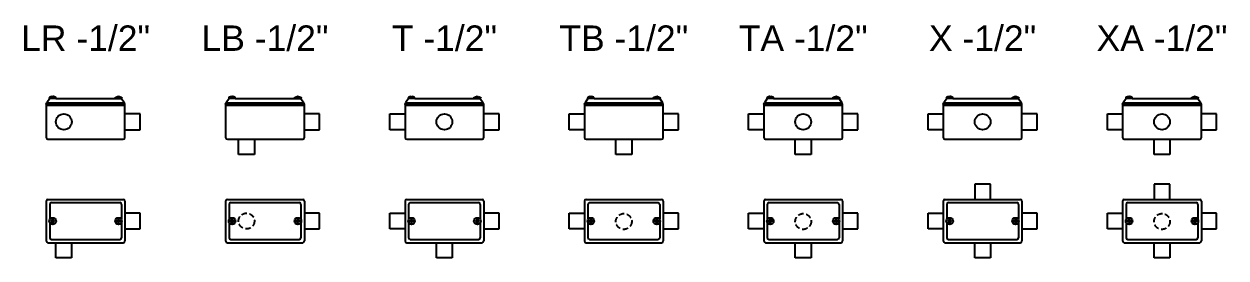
# Model space of a CAD drawing. Header units: millimetres. Extents: x -291 to 2662, y 32 to 797.
# Drawn here: x 1242 to 2662, y 252 to 528 of the extents above; entities that cross this region are included whole.
import ezdxf
from ezdxf.enums import TextEntityAlignment as Align

# ---------------------------------------------------------------- set-up
doc = ezdxf.new("R2010")
doc.units = ezdxf.units.MM
doc.linetypes.add('HIDDEN', pattern=[9.525, 6.35, -3.175])
doc.layers.add('CONDULETE', color=252, linetype='Continuous')
doc.layers.add('FURO VASADO', color=251, linetype='Continuous')
doc.styles.get("Standard").update_dxf_attribs({"font": 'arial.ttf'})

msp = doc.modelspace()

# ---------------------------------------------------------------- linework, layer by layer
at = {"layer": 'CONDULETE'}
for p, q in [((1272.2, 440.2), (1268.8, 435)), ((1279.5, 440.2), (1271.9, 440.2)), ((1275.2, 441.8), (1275.1, 442.4)), ((1275.7, 441.6), (1275.4, 441.6)), ((1275.7, 441.6), (1276, 441.6)), ((1276.2, 441.8), (1276.3, 442.4)), ((1279.5, 440.2), (1349.7, 440.2)), ((1349.7, 440.2), (1357.2, 440.2)), ((1352.9, 441.8), (1352.9, 442.4)), ((1353.5, 441.6), (1353.1, 441.6)), ((1353.5, 441.6), (1353.8, 441.6)), ((1354, 441.8), (1354, 442.4)), ((1357, 440.2), (1360.4, 435)), ((1484.1, 440.2), (1480.7, 435)), ((1491.4, 440.2), (1483.8, 440.2)), ((1487.1, 441.8), (1487, 442.4)), ((1487.6, 441.6), (1487.3, 441.6)), ((1487.6, 441.6), (1487.9, 441.6)), ((1488.1, 441.8), (1488.2, 442.4)), ((1491.4, 440.2), (1561.6, 440.2)), ((1561.6, 440.2), (1569.1, 440.2)), ((1564.8, 441.8), (1564.8, 442.4)), ((1565.4, 441.6), (1565, 441.6)), ((1565.4, 441.6), (1565.7, 441.6)), ((1565.9, 441.8), (1565.9, 442.4)), ((1568.9, 440.2), (1572.3, 435)), ((1696, 440.2), (1692.6, 435)), ((1703.3, 440.2), (1695.7, 440.2)), ((1699, 441.8), (1698.9, 442.4)), ((1699.5, 441.6), (1699.2, 441.6)), ((1699.5, 441.6), (1699.8, 441.6)), ((1700, 441.8), (1700.1, 442.4)), ((1703.3, 440.2), (1773.5, 440.2)), ((1773.5, 440.2), (1781, 440.2)), ((1776.7, 441.8), (1776.7, 442.4)), ((1777.3, 441.6), (1776.9, 441.6)), ((1777.3, 441.6), (1777.6, 441.6)), ((1777.8, 441.8), (1777.8, 442.4)), ((1780.8, 440.2), (1784.2, 435)), ((1907.9, 440.2), (1904.5, 435)), ((1915.2, 440.2), (1907.6, 440.2)), ((1910.9, 441.8), (1910.8, 442.4)), ((1911.4, 441.6), (1911.1, 441.6)), ((1911.4, 441.6), (1911.7, 441.6)), ((1911.9, 441.8), (1912, 442.4)), ((1915.2, 440.2), (1985.4, 440.2)), ((1985.4, 440.2), (1992.9, 440.2)), ((1988.7, 441.8), (1988.6, 442.4)), ((1989.2, 441.6), (1988.9, 441.6)), ((1989.2, 441.6), (1989.5, 441.6)), ((1989.7, 441.8), (1989.7, 442.4)), ((1992.7, 440.2), (1996.1, 435)), ((2119.8, 440.2), (2116.4, 435)), ((2127.1, 440.2), (2119.5, 440.2)), ((2122.8, 441.8), (2122.8, 442.4)), ((2123.3, 441.6), (2123, 441.6)), ((2123.3, 441.6), (2123.6, 441.6)), ((2123.8, 441.8), (2123.9, 442.4)), ((2127.1, 440.2), (2197.3, 440.2)), ((2197.3, 440.2), (2204.8, 440.2)), ((2200.6, 441.8), (2200.5, 442.4)), ((2201.1, 441.6), (2200.8, 441.6)), ((2201.1, 441.6), (2201.4, 441.6)), ((2201.6, 441.8), (2201.6, 442.4)), ((2204.6, 440.2), (2208, 435)), ((2331.7, 440.2), (2328.3, 435)), ((2339, 440.2), (2331.5, 440.2)), ((2334.7, 441.8), (2334.7, 442.4)), ((2335.2, 441.6), (2334.9, 441.6)), ((2335.2, 441.6), (2335.5, 441.6)), ((2335.7, 441.8), (2335.8, 442.4)), ((2339, 440.2), (2409.2, 440.2)), ((2409.2, 440.2), (2416.8, 440.2)), ((2412.5, 441.8), (2412.4, 442.4)), ((2413, 441.6), (2412.7, 441.6)), ((2413, 441.6), (2413.3, 441.6)), ((2413.5, 441.8), (2413.5, 442.4)), ((2416.5, 440.2), (2419.9, 435)), ((2543.6, 440.2), (2540.2, 435)), ((2550.9, 440.2), (2543.4, 440.2)), ((2546.6, 441.8), (2546.6, 442.4)), ((2547.1, 441.6), (2546.8, 441.6)), ((2547.1, 441.6), (2547.4, 441.6)), ((2547.6, 441.8), (2547.7, 442.4)), ((2550.9, 440.2), (2621.1, 440.2)), ((2621.1, 440.2), (2628.7, 440.2)), ((2624.4, 441.8), (2624.3, 442.4)), ((2624.9, 441.6), (2624.6, 441.6)), ((2624.9, 441.6), (2625.2, 441.6)), ((2625.4, 441.8), (2625.5, 442.4)), ((2628.4, 440.2), (2631.8, 435)), ((1268.1, 433.3), (1268.8, 435)), ((1268.1, 433.3), (1268.1, 394.2)), ((1268.1, 433.3), (1361.1, 433.3)), ((1268.1, 432.2), (1361.1, 432.2)), ((1268.8, 435), (1360.4, 435)), ((1361.1, 433.3), (1360.4, 435)), ((1361.1, 394.2), (1361.1, 433.3)), ((1480, 433.3), (1480.7, 435)), ((1480, 433.3), (1480, 394.2)), ((1480, 433.3), (1573, 433.3)), ((1480, 432.2), (1573, 432.2)), ((1480.7, 435), (1572.3, 435)), ((1573, 433.3), (1572.3, 435)), ((1573, 394.2), (1573, 433.3)), ((1691.9, 433.3), (1692.6, 435)), ((1691.9, 433.3), (1691.9, 394.2)), ((1691.9, 433.3), (1784.9, 433.3)), ((1691.9, 432.2), (1784.9, 432.2)), ((1692.6, 435), (1784.2, 435)), ((1784.9, 433.3), (1784.2, 435)), ((1784.9, 394.2), (1784.9, 433.3)), ((1903.8, 433.3), (1904.5, 435)), ((1903.8, 433.3), (1903.8, 394.2)), ((1903.8, 433.3), (1996.8, 433.3)), ((1903.8, 432.2), (1996.8, 432.2)), ((1904.5, 435), (1996.1, 435)), ((1996.8, 433.3), (1996.1, 435)), ((1996.8, 394.2), (1996.8, 433.3)), ((2115.7, 433.3), (2116.4, 435)), ((2115.7, 433.3), (2115.7, 394.2)), ((2115.7, 433.3), (2208.7, 433.3)), ((2115.7, 432.2), (2208.7, 432.2)), ((2116.4, 435), (2208, 435)), ((2208.7, 433.3), (2208, 435)), ((2208.7, 394.2), (2208.7, 433.3)), ((2327.6, 433.3), (2328.3, 435)), ((2327.6, 433.3), (2327.6, 394.2)), ((2327.6, 433.3), (2420.6, 433.3)), ((2327.6, 432.2), (2420.6, 432.2)), ((2328.3, 435), (2419.9, 435)), ((2420.6, 433.3), (2419.9, 435)), ((2420.6, 394.2), (2420.6, 433.3)), ((2539.5, 433.3), (2540.2, 435)), ((2539.5, 433.3), (2539.5, 394.2)), ((2539.5, 433.3), (2632.5, 433.3)), ((2539.5, 432.2), (2632.5, 432.2)), ((2540.2, 435), (2631.8, 435)), ((2632.5, 433.3), (2631.8, 435)), ((2632.5, 394.2), (2632.5, 433.3)), ((1379.1, 422.1), (1361.1, 422.1)), ((1379.1, 403.4), (1379.1, 422.1)), ((1591, 422.1), (1573, 422.1)), ((1591, 403.4), (1591, 422.1)), ((1673.9, 403.4), (1673.9, 422.1)), ((1673.9, 422.1), (1691.9, 422.1)), ((1802.9, 422.1), (1784.9, 422.1)), ((1802.9, 403.4), (1802.9, 422.1)), ((1885.8, 403.4), (1885.8, 422.1)), ((1885.8, 422.1), (1903.8, 422.1)), ((2014.8, 422.1), (1996.8, 422.1)), ((2014.8, 403.4), (2014.8, 422.1)), ((2097.7, 403.4), (2097.7, 422.1)), ((2097.7, 422.1), (2115.7, 422.1)), ((2226.7, 422.1), (2208.7, 422.1)), ((2226.7, 403.4), (2226.7, 422.1)), ((2309.6, 403.4), (2309.6, 422.1)), ((2309.6, 422.1), (2327.6, 422.1)), ((2438.6, 422.1), (2420.6, 422.1)), ((2438.6, 403.4), (2438.6, 422.1)), ((2521.5, 403.4), (2521.5, 422.1)), ((2521.5, 422.1), (2539.5, 422.1)), ((2650.5, 422.1), (2632.5, 422.1)), ((2650.5, 403.4), (2650.5, 422.1)), ((1361.1, 403.4), (1379.1, 403.4)), ((1573, 403.4), (1591, 403.4)), ((1691.9, 403.4), (1673.9, 403.4)), ((1784.9, 403.4), (1802.9, 403.4)), ((1903.8, 403.4), (1885.8, 403.4)), ((1996.8, 403.4), (2014.8, 403.4)), ((2115.7, 403.4), (2097.7, 403.4)), ((2208.7, 403.4), (2226.7, 403.4)), ((2327.6, 403.4), (2309.6, 403.4)), ((2420.6, 403.4), (2438.6, 403.4)), ((2539.5, 403.4), (2521.5, 403.4)), ((2632.5, 403.4), (2650.5, 403.4)), ((1270.1, 392.2), (1359.1, 392.2)), ((1482, 392.2), (1571, 392.2)), ((1495.2, 374.2), (1495.2, 392.2)), ((1513.9, 392.2), (1513.9, 374.2)), ((1693.9, 392.2), (1782.9, 392.2)), ((1905.8, 392.2), (1994.8, 392.2)), ((1940.9, 374.2), (1940.9, 392.2)), ((1959.6, 392.2), (1959.6, 374.2)), ((2117.7, 392.2), (2206.7, 392.2)), ((2152.8, 374.2), (2152.8, 392.2)), ((2171.5, 392.2), (2171.5, 374.2)), ((2329.6, 392.2), (2418.6, 392.2)), ((2541.5, 392.2), (2630.5, 392.2)), ((2576.7, 374.2), (2576.7, 392.2)), ((2595.4, 392.2), (2595.4, 374.2)), ((1513.9, 374.2), (1495.2, 374.2)), ((1959.6, 374.2), (1940.9, 374.2)), ((2171.5, 374.2), (2152.8, 374.2)), ((2595.4, 374.2), (2576.7, 374.2)), ((2383.5, 339.2), (2364.8, 339.2)), ((2364.8, 339.2), (2364.8, 321.2)), ((2383.5, 321.2), (2383.5, 339.2)), ((2595.4, 339.2), (2576.7, 339.2)), ((2576.7, 339.2), (2576.7, 321.2)), ((2595.4, 321.2), (2595.4, 339.2)), ((1268.1, 319.2), (1268.1, 272.2)), ((1270.1, 321.2), (1359.1, 321.2)), ((1272.2, 315.4), (1272.2, 297.6)), ((1274.2, 317.4), (1355, 317.4)), ((1357, 315.4), (1357, 297.6)), ((1361.1, 319.2), (1361.1, 272.2)), ((1480, 319.2), (1480, 272.2)), ((1482, 321.2), (1571, 321.2)), ((1484.1, 315.4), (1484.1, 297.6)), ((1486.1, 317.4), (1566.9, 317.4)), ((1568.9, 315.4), (1568.9, 297.6)), ((1573, 319.2), (1573, 272.2)), ((1691.9, 319.2), (1691.9, 272.2)), ((1693.9, 321.2), (1782.9, 321.2)), ((1696, 315.4), (1696, 297.6)), ((1698, 317.4), (1778.8, 317.4)), ((1780.8, 315.4), (1780.8, 297.6)), ((1784.9, 319.2), (1784.9, 272.2)), ((1903.8, 319.2), (1903.8, 272.2)), ((1905.8, 321.2), (1994.8, 321.2)), ((1907.9, 315.4), (1907.9, 297.6)), ((1909.9, 317.4), (1990.7, 317.4)), ((1992.7, 315.4), (1992.7, 297.6)), ((1996.8, 319.2), (1996.8, 272.2)), ((2115.7, 319.2), (2115.7, 272.2)), ((2117.7, 321.2), (2206.7, 321.2)), ((2119.8, 315.4), (2119.8, 297.6)), ((2121.8, 317.4), (2202.6, 317.4)), ((2204.6, 315.4), (2204.6, 297.6)), ((2208.7, 319.2), (2208.7, 272.2)), ((2327.6, 319.2), (2327.6, 272.2)), ((2329.6, 321.2), (2418.6, 321.2)), ((2331.7, 315.4), (2331.7, 297.6)), ((2333.7, 317.4), (2414.5, 317.4)), ((2416.5, 315.4), (2416.5, 297.6)), ((2420.6, 319.2), (2420.6, 272.2)), ((2539.5, 319.2), (2539.5, 272.2)), ((2541.5, 321.2), (2630.5, 321.2)), ((2543.6, 315.4), (2543.6, 297.6)), ((2545.6, 317.4), (2626.4, 317.4)), ((2628.4, 315.4), (2628.4, 297.6)), ((2632.5, 319.2), (2632.5, 272.2)), ((1379.1, 305.1), (1361.1, 305.1)), ((1379.1, 286.4), (1379.1, 305.1)), ((1591, 305.1), (1573, 305.1)), ((1591, 286.4), (1591, 305.1)), ((1673.9, 286.4), (1673.9, 305.1)), ((1673.9, 305.1), (1691.9, 305.1)), ((1802.9, 305.1), (1784.9, 305.1)), ((1802.9, 286.4), (1802.9, 305.1)), ((1885.8, 286.4), (1885.8, 305.1)), ((1885.8, 305.1), (1903.8, 305.1)), ((2014.8, 305.1), (1996.8, 305.1)), ((2014.8, 286.4), (2014.8, 305.1)), ((2097.7, 286.4), (2097.7, 305.1)), ((2097.7, 305.1), (2115.7, 305.1)), ((2226.7, 305.1), (2208.7, 305.1)), ((2226.7, 286.4), (2226.7, 305.1)), ((2309.6, 286.4), (2309.6, 305.1)), ((2309.6, 305.1), (2327.6, 305.1)), ((2438.6, 305.1), (2420.6, 305.1)), ((2438.6, 286.4), (2438.6, 305.1)), ((2521.5, 286.4), (2521.5, 305.1)), ((2521.5, 305.1), (2539.5, 305.1)), ((2650.5, 305.1), (2632.5, 305.1)), ((2650.5, 286.4), (2650.5, 305.1)), ((1272.2, 293.9), (1272.2, 276)), ((1273.7, 295.7), (1273.7, 296.1)), ((1273.7, 295.7), (1273.7, 295.4)), ((1273.9, 296.3), (1275, 296.3)), ((1273.9, 295.2), (1275, 295.2)), ((1275.1, 297.5), (1275.1, 296.5)), ((1275.1, 293.9), (1275.1, 295)), ((1275.7, 297.7), (1275.3, 297.7)), ((1275.7, 293.7), (1275.3, 293.7)), ((1275.7, 297.7), (1276.1, 297.7)), ((1275.7, 293.7), (1276.1, 293.7)), ((1276.3, 297.5), (1276.3, 296.5)), ((1276.3, 293.9), (1276.3, 295)), ((1277.5, 296.3), (1276.4, 296.3)), ((1277.5, 295.2), (1276.4, 295.2)), ((1277.7, 295.7), (1277.7, 296.1)), ((1277.7, 295.7), (1277.7, 295.4)), ((1351.5, 295.7), (1351.5, 296.1)), ((1351.5, 295.7), (1351.5, 295.4)), ((1351.7, 296.3), (1352.7, 296.3)), ((1351.7, 295.2), (1352.7, 295.2)), ((1352.9, 297.5), (1352.9, 296.5)), ((1352.9, 293.9), (1352.9, 295)), ((1353.5, 297.7), (1353.1, 297.7)), ((1353.5, 293.7), (1353.1, 293.7)), ((1353.5, 297.7), (1353.8, 297.7)), ((1353.5, 293.7), (1353.8, 293.7)), ((1354, 297.5), (1354, 296.5)), ((1354, 293.9), (1354, 295)), ((1355.3, 296.3), (1354.2, 296.3)), ((1355.3, 295.2), (1354.2, 295.2)), ((1355.5, 295.7), (1355.5, 296.1)), ((1355.5, 295.7), (1355.5, 295.4)), ((1357, 293.9), (1357, 276)), ((1361.1, 286.4), (1379.1, 286.4)), ((1484.1, 293.9), (1484.1, 276)), ((1485.6, 295.7), (1485.6, 296.1)), ((1485.6, 295.7), (1485.6, 295.4)), ((1485.8, 296.3), (1486.9, 296.3)), ((1485.8, 295.2), (1486.9, 295.2)), ((1487, 297.5), (1487, 296.5)), ((1487, 293.9), (1487, 295)), ((1487.6, 297.7), (1487.2, 297.7)), ((1487.6, 293.7), (1487.2, 293.7)), ((1487.6, 297.7), (1488, 297.7)), ((1487.6, 293.7), (1488, 293.7)), ((1488.2, 297.5), (1488.2, 296.5)), ((1488.2, 293.9), (1488.2, 295)), ((1489.4, 296.3), (1488.3, 296.3)), ((1489.4, 295.2), (1488.3, 295.2)), ((1489.6, 295.7), (1489.6, 296.1)), ((1489.6, 295.7), (1489.6, 295.4)), ((1563.4, 295.7), (1563.4, 296.1)), ((1563.4, 295.7), (1563.4, 295.4)), ((1563.6, 296.3), (1564.6, 296.3)), ((1563.6, 295.2), (1564.6, 295.2)), ((1564.8, 297.5), (1564.8, 296.5)), ((1564.8, 293.9), (1564.8, 295)), ((1565.4, 297.7), (1565, 297.7)), ((1565.4, 293.7), (1565, 293.7)), ((1565.4, 297.7), (1565.7, 297.7)), ((1565.4, 293.7), (1565.7, 293.7)), ((1565.9, 297.5), (1565.9, 296.5)), ((1565.9, 293.9), (1565.9, 295)), ((1567.2, 296.3), (1566.1, 296.3)), ((1567.2, 295.2), (1566.1, 295.2)), ((1567.4, 295.7), (1567.4, 296.1)), ((1567.4, 295.7), (1567.4, 295.4)), ((1568.9, 293.9), (1568.9, 276)), ((1573, 286.4), (1591, 286.4)), ((1691.9, 286.4), (1673.9, 286.4)), ((1696, 293.9), (1696, 276)), ((1697.5, 295.7), (1697.5, 296.1)), ((1697.5, 295.7), (1697.5, 295.4)), ((1697.7, 296.3), (1698.8, 296.3)), ((1697.7, 295.2), (1698.8, 295.2)), ((1698.9, 297.5), (1698.9, 296.5)), ((1698.9, 293.9), (1698.9, 295)), ((1699.5, 297.7), (1699.1, 297.7)), ((1699.5, 293.7), (1699.1, 293.7)), ((1699.5, 297.7), (1699.9, 297.7)), ((1699.5, 293.7), (1699.9, 293.7)), ((1700.1, 297.5), (1700.1, 296.5)), ((1700.1, 293.9), (1700.1, 295)), ((1701.3, 296.3), (1700.2, 296.3)), ((1701.3, 295.2), (1700.2, 295.2)), ((1701.5, 295.7), (1701.5, 296.1)), ((1701.5, 295.7), (1701.5, 295.4)), ((1775.3, 295.7), (1775.3, 296.1)), ((1775.3, 295.7), (1775.3, 295.4)), ((1775.5, 296.3), (1776.5, 296.3)), ((1775.5, 295.2), (1776.5, 295.2)), ((1776.7, 297.5), (1776.7, 296.5)), ((1776.7, 293.9), (1776.7, 295)), ((1777.3, 297.7), (1776.9, 297.7)), ((1777.3, 293.7), (1776.9, 293.7)), ((1777.3, 297.7), (1777.6, 297.7)), ((1777.3, 293.7), (1777.6, 293.7)), ((1777.8, 297.5), (1777.8, 296.5)), ((1777.8, 293.9), (1777.8, 295)), ((1779.1, 296.3), (1778, 296.3)), ((1779.1, 295.2), (1778, 295.2)), ((1779.3, 295.7), (1779.3, 296.1)), ((1779.3, 295.7), (1779.3, 295.4)), ((1780.8, 293.9), (1780.8, 276)), ((1784.9, 286.4), (1802.9, 286.4)), ((1903.8, 286.4), (1885.8, 286.4)), ((1907.9, 293.9), (1907.9, 276)), ((1909.4, 295.7), (1909.4, 296.1)), ((1909.4, 295.7), (1909.4, 295.4)), ((1909.6, 296.3), (1910.7, 296.3)), ((1909.6, 295.2), (1910.7, 295.2)), ((1910.8, 297.5), (1910.8, 296.5)), ((1910.8, 293.9), (1910.8, 295)), ((1911.4, 297.7), (1911, 297.7)), ((1911.4, 293.7), (1911, 293.7)), ((1911.4, 297.7), (1911.8, 297.7)), ((1911.4, 293.7), (1911.8, 293.7)), ((1912, 297.5), (1912, 296.5)), ((1912, 293.9), (1912, 295)), ((1913.2, 296.3), (1912.1, 296.3)), ((1913.2, 295.2), (1912.1, 295.2)), ((1913.4, 295.7), (1913.4, 296.1)), ((1913.4, 295.7), (1913.4, 295.4)), ((1987.2, 295.7), (1987.2, 296.1)), ((1987.2, 295.7), (1987.2, 295.4)), ((1987.4, 296.3), (1988.4, 296.3)), ((1987.4, 295.2), (1988.4, 295.2)), ((1988.6, 297.5), (1988.6, 296.5)), ((1988.6, 293.9), (1988.6, 295)), ((1989.2, 297.7), (1988.8, 297.7)), ((1989.2, 293.7), (1988.8, 293.7)), ((1989.2, 297.7), (1989.5, 297.7)), ((1989.2, 293.7), (1989.5, 293.7)), ((1989.7, 297.5), (1989.7, 296.5)), ((1989.7, 293.9), (1989.7, 295)), ((1991, 296.3), (1989.9, 296.3)), ((1991, 295.2), (1989.9, 295.2)), ((1991.2, 295.7), (1991.2, 296.1)), ((1991.2, 295.7), (1991.2, 295.4)), ((1992.7, 293.9), (1992.7, 276)), ((1996.8, 286.4), (2014.8, 286.4)), ((2115.7, 286.4), (2097.7, 286.4)), ((2119.8, 293.9), (2119.8, 276)), ((2121.3, 295.7), (2121.3, 296.1)), ((2121.3, 295.7), (2121.3, 295.4)), ((2121.5, 296.3), (2122.6, 296.3)), ((2121.5, 295.2), (2122.6, 295.2)), ((2122.8, 297.5), (2122.8, 296.5)), ((2122.8, 293.9), (2122.8, 295)), ((2123.3, 297.7), (2123, 297.7)), ((2123.3, 293.7), (2123, 293.7)), ((2123.3, 297.7), (2123.7, 297.7)), ((2123.3, 293.7), (2123.7, 293.7)), ((2123.9, 297.5), (2123.9, 296.5)), ((2123.9, 293.9), (2123.9, 295)), ((2125.1, 296.3), (2124.1, 296.3)), ((2125.1, 295.2), (2124.1, 295.2)), ((2125.3, 295.7), (2125.3, 296.1)), ((2125.3, 295.7), (2125.3, 295.4)), ((2199.1, 295.7), (2199.1, 296.1)), ((2199.1, 295.7), (2199.1, 295.4)), ((2199.3, 296.3), (2200.3, 296.3)), ((2199.3, 295.2), (2200.3, 295.2)), ((2200.5, 297.5), (2200.5, 296.5)), ((2200.5, 293.9), (2200.5, 295)), ((2201.1, 297.7), (2200.7, 297.7)), ((2201.1, 293.7), (2200.7, 293.7)), ((2201.1, 297.7), (2201.4, 297.7)), ((2201.1, 293.7), (2201.4, 293.7)), ((2201.6, 297.5), (2201.6, 296.5)), ((2201.6, 293.9), (2201.6, 295)), ((2202.9, 296.3), (2201.8, 296.3)), ((2202.9, 295.2), (2201.8, 295.2)), ((2203.1, 295.7), (2203.1, 296.1)), ((2203.1, 295.7), (2203.1, 295.4)), ((2204.6, 293.9), (2204.6, 276)), ((2208.7, 286.4), (2226.7, 286.4)), ((2327.6, 286.4), (2309.6, 286.4)), ((2331.7, 293.9), (2331.7, 276)), ((2333.2, 295.7), (2333.2, 296.1)), ((2333.2, 295.7), (2333.2, 295.4)), ((2333.4, 296.3), (2334.5, 296.3)), ((2333.4, 295.2), (2334.5, 295.2)), ((2334.7, 297.5), (2334.7, 296.5)), ((2334.7, 293.9), (2334.7, 295)), ((2335.2, 297.7), (2334.9, 297.7)), ((2335.2, 293.7), (2334.9, 293.7)), ((2335.2, 297.7), (2335.6, 297.7)), ((2335.2, 293.7), (2335.6, 293.7)), ((2335.8, 297.5), (2335.8, 296.5)), ((2335.8, 293.9), (2335.8, 295)), ((2337, 296.3), (2336, 296.3)), ((2337, 295.2), (2336, 295.2)), ((2337.2, 295.7), (2337.2, 296.1)), ((2337.2, 295.7), (2337.2, 295.4)), ((2411, 295.7), (2411, 296.1)), ((2411, 295.7), (2411, 295.4)), ((2411.2, 296.3), (2412.3, 296.3)), ((2411.2, 295.2), (2412.3, 295.2)), ((2412.4, 297.5), (2412.4, 296.5)), ((2412.4, 293.9), (2412.4, 295)), ((2413, 297.7), (2412.6, 297.7)), ((2413, 293.7), (2412.6, 293.7)), ((2413, 297.7), (2413.4, 297.7)), ((2413, 293.7), (2413.4, 293.7)), ((2413.5, 297.5), (2413.5, 296.5)), ((2413.5, 293.9), (2413.5, 295)), ((2414.8, 296.3), (2413.7, 296.3)), ((2414.8, 295.2), (2413.7, 295.2)), ((2415, 295.7), (2415, 296.1)), ((2415, 295.7), (2415, 295.4)), ((2416.5, 293.9), (2416.5, 276)), ((2420.6, 286.4), (2438.6, 286.4)), ((2539.5, 286.4), (2521.5, 286.4)), ((2543.6, 293.9), (2543.6, 276)), ((2545.1, 295.7), (2545.1, 296.1)), ((2545.1, 295.7), (2545.1, 295.4)), ((2545.3, 296.3), (2546.4, 296.3)), ((2545.3, 295.2), (2546.4, 295.2)), ((2546.6, 297.5), (2546.6, 296.5)), ((2546.6, 293.9), (2546.6, 295)), ((2547.1, 297.7), (2546.8, 297.7)), ((2547.1, 293.7), (2546.8, 293.7)), ((2547.1, 297.7), (2547.5, 297.7)), ((2547.1, 293.7), (2547.5, 293.7)), ((2547.7, 297.5), (2547.7, 296.5)), ((2547.7, 293.9), (2547.7, 295)), ((2548.9, 296.3), (2547.9, 296.3)), ((2548.9, 295.2), (2547.9, 295.2)), ((2549.1, 295.7), (2549.1, 296.1)), ((2549.1, 295.7), (2549.1, 295.4)), ((2622.9, 295.7), (2622.9, 296.1)), ((2622.9, 295.7), (2622.9, 295.4)), ((2623.1, 296.3), (2624.2, 296.3)), ((2623.1, 295.2), (2624.2, 295.2)), ((2624.3, 297.5), (2624.3, 296.5)), ((2624.3, 293.9), (2624.3, 295)), ((2624.9, 297.7), (2624.5, 297.7)), ((2624.9, 293.7), (2624.5, 293.7)), ((2624.9, 297.7), (2625.3, 297.7)), ((2624.9, 293.7), (2625.3, 293.7)), ((2625.5, 297.5), (2625.5, 296.5)), ((2625.5, 293.9), (2625.5, 295)), ((2626.7, 296.3), (2625.6, 296.3)), ((2626.7, 295.2), (2625.6, 295.2)), ((2626.9, 295.7), (2626.9, 296.1)), ((2626.9, 295.7), (2626.9, 295.4)), ((2628.4, 293.9), (2628.4, 276)), ((2632.5, 286.4), (2650.5, 286.4)), ((1270.1, 270.2), (1359.1, 270.2)), ((1274.2, 274), (1355, 274)), ((1279.4, 252.2), (1279.4, 270.2)), ((1298.1, 270.2), (1298.1, 252.2)), ((1482, 270.2), (1571, 270.2)), ((1486.1, 274), (1566.9, 274)), ((1693.9, 270.2), (1782.9, 270.2)), ((1698, 274), (1778.8, 274)), ((1729, 252.2), (1729, 270.2)), ((1747.7, 270.2), (1747.7, 252.2)), ((1905.8, 270.2), (1994.8, 270.2)), ((1909.9, 274), (1990.7, 274)), ((2117.7, 270.2), (2206.7, 270.2)), ((2121.8, 274), (2202.6, 274)), ((2152.8, 252.2), (2152.8, 270.2)), ((2171.5, 270.2), (2171.5, 252.2)), ((2329.6, 270.2), (2418.6, 270.2)), ((2333.7, 274), (2414.5, 274)), ((2364.8, 252.2), (2364.8, 270.2)), ((2383.5, 270.2), (2383.5, 252.2)), ((2541.5, 270.2), (2630.5, 270.2)), ((2545.6, 274), (2626.4, 274)), ((2576.7, 252.2), (2576.7, 270.2)), ((2595.4, 270.2), (2595.4, 252.2)), ((1298.1, 252.2), (1279.4, 252.2)), ((1747.7, 252.2), (1729, 252.2)), ((2171.5, 252.2), (2152.8, 252.2)), ((2383.5, 252.2), (2364.8, 252.2)), ((2595.4, 252.2), (2576.7, 252.2))]:
    msp.add_line(p, q, dxfattribs=at)
for centre, radius in [((1288.8, 412.7), 9.35), ((1738.4, 412.7), 9.35), ((2162.2, 412.7), 9.35), ((2374.1, 412.7), 9.35), ((2586, 412.7), 9.35), ((1275.7, 295.7), 3.99), ((1353.5, 295.7), 3.99), ((1487.6, 295.7), 3.99), ((1565.4, 295.7), 3.99), ((1699.5, 295.7), 3.99), ((1777.3, 295.7), 3.99), ((1911.4, 295.7), 3.99), ((1989.2, 295.7), 3.99), ((2123.3, 295.7), 3.99), ((2201.1, 295.7), 3.99), ((2335.2, 295.7), 3.99), ((2413, 295.7), 3.99), ((2547.1, 295.7), 3.99), ((2624.9, 295.7), 3.99)]:
    msp.add_circle(centre, radius, dxfattribs=at)
for centre, radius, start, end in [((1271.9, 440.4), 0.2, 170.9615, 270), ((1274.9, 442.3), 0.2, 5.1527, 97.0004), ((1275.4, 441.8), 0.2, 185.1527, 270), ((1276, 441.8), 0.2, 270, 354.8473), ((1276.5, 442.3), 0.2, 82.9996, 174.8473), ((1279.5, 440.4), 0.2, 270, 9.0385), ((1349.7, 440.4), 0.2, 170.9615, 270), ((1352.7, 442.3), 0.2, 5.1527, 97.0004), ((1353.1, 441.8), 0.2, 185.1527, 270), ((1353.8, 441.8), 0.2, 270, 354.8473), ((1354.2, 442.3), 0.2, 82.9996, 174.8473), ((1357.2, 440.4), 0.2, 270, 9.0385), ((1483.8, 440.4), 0.2, 170.9615, 270), ((1486.8, 442.3), 0.2, 5.1527, 97.0004), ((1487.3, 441.8), 0.2, 185.1527, 270), ((1487.9, 441.8), 0.2, 270, 354.8473), ((1488.4, 442.3), 0.2, 82.9996, 174.8473), ((1491.4, 440.4), 0.2, 270, 9.0385), ((1561.6, 440.4), 0.2, 170.9615, 270), ((1564.6, 442.3), 0.2, 5.1527, 97.0004), ((1565, 441.8), 0.2, 185.1527, 270), ((1565.7, 441.8), 0.2, 270, 354.8473), ((1566.1, 442.3), 0.2, 82.9996, 174.8473), ((1569.1, 440.4), 0.2, 270, 9.0385), ((1695.7, 440.4), 0.2, 170.9615, 270), ((1698.7, 442.3), 0.2, 5.1527, 97.0004), ((1699.2, 441.8), 0.2, 185.1527, 270), ((1699.8, 441.8), 0.2, 270, 354.8473), ((1700.3, 442.3), 0.2, 82.9996, 174.8473), ((1703.3, 440.4), 0.2, 270, 9.0385), ((1773.5, 440.4), 0.2, 170.9615, 270), ((1776.5, 442.3), 0.2, 5.1527, 97.0004), ((1776.9, 441.8), 0.2, 185.1527, 270), ((1777.6, 441.8), 0.2, 270, 354.8473), ((1778, 442.3), 0.2, 82.9996, 174.8473), ((1781, 440.4), 0.2, 270, 9.0385), ((1907.6, 440.4), 0.2, 170.9615, 270), ((1910.6, 442.3), 0.2, 5.1527, 97.0004), ((1911.1, 441.8), 0.2, 185.1527, 270), ((1911.7, 441.8), 0.2, 270, 354.8473), ((1912.2, 442.3), 0.2, 82.9996, 174.8473), ((1915.2, 440.4), 0.2, 270, 9.0385), ((1985.4, 440.4), 0.2, 170.9615, 270), ((1988.4, 442.3), 0.2, 5.1527, 97.0004), ((1988.9, 441.8), 0.2, 185.1527, 270), ((1989.5, 441.8), 0.2, 270, 354.8473), ((1989.9, 442.3), 0.2, 82.9996, 174.8473), ((1992.9, 440.4), 0.2, 270, 9.0385), ((2119.5, 440.4), 0.2, 170.9615, 270), ((2122.6, 442.3), 0.2, 5.1527, 97.0004), ((2123, 441.8), 0.2, 185.1527, 270), ((2123.6, 441.8), 0.2, 270, 354.8473), ((2124.1, 442.3), 0.2, 82.9996, 174.8473), ((2127.1, 440.4), 0.2, 270, 9.0385), ((2197.3, 440.4), 0.2, 170.9615, 270), ((2200.3, 442.3), 0.2, 5.1527, 97.0004), ((2200.8, 441.8), 0.2, 185.1527, 270), ((2201.4, 441.8), 0.2, 270, 354.8473), ((2201.8, 442.3), 0.2, 82.9996, 174.8473), ((2204.8, 440.4), 0.2, 270, 9.0385), ((2331.5, 440.4), 0.2, 170.9615, 270), ((2334.5, 442.3), 0.2, 5.1527, 97.0004), ((2334.9, 441.8), 0.2, 185.1527, 270), ((2335.5, 441.8), 0.2, 270, 354.8473), ((2336, 442.3), 0.2, 82.9996, 174.8473), ((2339, 440.4), 0.2, 270, 9.0385), ((2409.2, 440.4), 0.2, 170.9615, 270), ((2412.2, 442.3), 0.2, 5.1527, 97.0004), ((2412.7, 441.8), 0.2, 185.1527, 270), ((2413.3, 441.8), 0.2, 270, 354.8473), ((2413.7, 442.3), 0.2, 82.9996, 174.8473), ((2416.8, 440.4), 0.2, 270, 9.0385), ((2543.4, 440.4), 0.2, 170.9615, 270), ((2546.4, 442.3), 0.2, 5.1527, 97.0004), ((2546.8, 441.8), 0.2, 185.1527, 270), ((2547.4, 441.8), 0.2, 270, 354.8473), ((2547.9, 442.3), 0.2, 82.9996, 174.8473), ((2550.9, 440.4), 0.2, 270, 9.0385), ((2621.1, 440.4), 0.2, 170.9615, 270), ((2624.1, 442.3), 0.2, 5.1527, 97.0004), ((2624.6, 441.8), 0.2, 185.1527, 270), ((2625.2, 441.8), 0.2, 270, 354.8473), ((2625.7, 442.3), 0.2, 82.9996, 174.8473), ((2628.7, 440.4), 0.2, 270, 9.0385), ((1270.1, 394.2), 2, 180, 270), ((1359.1, 394.2), 2, 270, 0), ((1482, 394.2), 2, 180, 270), ((1571, 394.2), 2, 270, 0), ((1693.9, 394.2), 2, 180, 270), ((1782.9, 394.2), 2, 270, 0), ((1905.8, 394.2), 2, 180, 270), ((1994.8, 394.2), 2, 270, 0), ((2117.7, 394.2), 2, 180, 270), ((2206.7, 394.2), 2, 270, 0), ((2329.6, 394.2), 2, 180, 270), ((2418.6, 394.2), 2, 270, 0), ((2541.5, 394.2), 2, 180, 270), ((2630.5, 394.2), 2, 270, 0), ((1270.1, 319.2), 2, 90, 180), ((1274.2, 315.4), 2, 90, 180), ((1355, 315.4), 2, 0, 90), ((1359.1, 319.2), 2, 0, 90), ((1482, 319.2), 2, 90, 180), ((1486.1, 315.4), 2, 90, 180), ((1566.9, 315.4), 2, 0, 90), ((1571, 319.2), 2, 0, 90), ((1693.9, 319.2), 2, 90, 180), ((1698, 315.4), 2, 90, 180), ((1778.8, 315.4), 2, 0, 90), ((1782.9, 319.2), 2, 0, 90), ((1905.8, 319.2), 2, 90, 180), ((1909.9, 315.4), 2, 90, 180), ((1990.7, 315.4), 2, 0, 90), ((1994.8, 319.2), 2, 0, 90), ((2117.7, 319.2), 2, 90, 180), ((2121.8, 315.4), 2, 90, 180), ((2202.6, 315.4), 2, 0, 90), ((2206.7, 319.2), 2, 0, 90), ((2329.6, 319.2), 2, 90, 180), ((2333.7, 315.4), 2, 90, 180), ((2414.5, 315.4), 2, 0, 90), ((2418.6, 319.2), 2, 0, 90), ((2541.5, 319.2), 2, 90, 180), ((2545.6, 315.4), 2, 90, 180), ((2626.4, 315.4), 2, 0, 90), ((2630.5, 319.2), 2, 0, 90), ((1273.9, 296.1), 0.2, 90, 180), ((1273.9, 295.4), 0.2, 180, 270), ((1275, 296.5), 0.16, 270, 0), ((1275, 295), 0.16, 0, 90), ((1275.3, 297.5), 0.2, 90, 180), ((1275.3, 293.9), 0.2, 180, 270), ((1276.1, 297.5), 0.2, 0, 90), ((1276.1, 293.9), 0.2, 270, 0), ((1276.4, 296.5), 0.16, 180, 270), ((1276.4, 295), 0.16, 90, 180), ((1277.5, 296.1), 0.2, 0, 90), ((1277.5, 295.4), 0.2, 270, 0), ((1351.7, 296.1), 0.2, 90, 180), ((1351.7, 295.4), 0.2, 180, 270), ((1352.7, 296.5), 0.16, 270, 0), ((1352.7, 295), 0.16, 0, 90), ((1353.1, 297.5), 0.2, 90, 180), ((1353.1, 293.9), 0.2, 180, 270), ((1353.8, 297.5), 0.2, 0, 90), ((1353.8, 293.9), 0.2, 270, 0), ((1354.2, 296.5), 0.16, 180, 270), ((1354.2, 295), 0.16, 90, 180), ((1355.3, 296.1), 0.2, 0, 90), ((1355.3, 295.4), 0.2, 270, 0), ((1485.8, 296.1), 0.2, 90, 180), ((1485.8, 295.4), 0.2, 180, 270), ((1486.9, 296.5), 0.16, 270, 0), ((1486.9, 295), 0.16, 0, 90), ((1487.2, 297.5), 0.2, 90, 180), ((1487.2, 293.9), 0.2, 180, 270), ((1488, 297.5), 0.2, 0, 90), ((1488, 293.9), 0.2, 270, 0), ((1488.3, 296.5), 0.16, 180, 270), ((1488.3, 295), 0.16, 90, 180), ((1489.4, 296.1), 0.2, 0, 90), ((1489.4, 295.4), 0.2, 270, 0), ((1563.6, 296.1), 0.2, 90, 180), ((1563.6, 295.4), 0.2, 180, 270), ((1564.6, 296.5), 0.16, 270, 0), ((1564.6, 295), 0.16, 0, 90), ((1565, 297.5), 0.2, 90, 180), ((1565, 293.9), 0.2, 180, 270), ((1565.7, 297.5), 0.2, 0, 90), ((1565.7, 293.9), 0.2, 270, 0), ((1566.1, 296.5), 0.16, 180, 270), ((1566.1, 295), 0.16, 90, 180), ((1567.2, 296.1), 0.2, 0, 90), ((1567.2, 295.4), 0.2, 270, 0), ((1697.7, 296.1), 0.2, 90, 180), ((1697.7, 295.4), 0.2, 180, 270), ((1698.8, 296.5), 0.16, 270, 0), ((1698.8, 295), 0.16, 0, 90), ((1699.1, 297.5), 0.2, 90, 180), ((1699.1, 293.9), 0.2, 180, 270), ((1699.9, 297.5), 0.2, 0, 90), ((1699.9, 293.9), 0.2, 270, 0), ((1700.2, 296.5), 0.16, 180, 270), ((1700.2, 295), 0.16, 90, 180), ((1701.3, 296.1), 0.2, 0, 90), ((1701.3, 295.4), 0.2, 270, 0), ((1775.5, 296.1), 0.2, 90, 180), ((1775.5, 295.4), 0.2, 180, 270), ((1776.5, 296.5), 0.16, 270, 0), ((1776.5, 295), 0.16, 0, 90), ((1776.9, 297.5), 0.2, 90, 180), ((1776.9, 293.9), 0.2, 180, 270), ((1777.6, 297.5), 0.2, 0, 90), ((1777.6, 293.9), 0.2, 270, 0), ((1778, 296.5), 0.16, 180, 270), ((1778, 295), 0.16, 90, 180), ((1779.1, 296.1), 0.2, 0, 90), ((1779.1, 295.4), 0.2, 270, 0), ((1909.6, 296.1), 0.2, 90, 180), ((1909.6, 295.4), 0.2, 180, 270), ((1910.7, 296.5), 0.16, 270, 0), ((1910.7, 295), 0.16, 0, 90), ((1911, 297.5), 0.2, 90, 180), ((1911, 293.9), 0.2, 180, 270), ((1911.8, 297.5), 0.2, 0, 90), ((1911.8, 293.9), 0.2, 270, 0), ((1912.1, 296.5), 0.16, 180, 270), ((1912.1, 295), 0.16, 90, 180), ((1913.2, 296.1), 0.2, 0, 90), ((1913.2, 295.4), 0.2, 270, 0), ((1987.4, 296.1), 0.2, 90, 180), ((1987.4, 295.4), 0.2, 180, 270), ((1988.4, 296.5), 0.16, 270, 0), ((1988.4, 295), 0.16, 0, 90), ((1988.8, 297.5), 0.2, 90, 180), ((1988.8, 293.9), 0.2, 180, 270), ((1989.5, 297.5), 0.2, 0, 90), ((1989.5, 293.9), 0.2, 270, 0), ((1989.9, 296.5), 0.16, 180, 270), ((1989.9, 295), 0.16, 90, 180), ((1991, 296.1), 0.2, 0, 90), ((1991, 295.4), 0.2, 270, 0), ((2121.5, 296.1), 0.2, 90, 180), ((2121.5, 295.4), 0.2, 180, 270), ((2122.6, 296.5), 0.16, 270, 0), ((2122.6, 295), 0.16, 0, 90), ((2123, 297.5), 0.2, 90, 180), ((2123, 293.9), 0.2, 180, 270), ((2123.7, 297.5), 0.2, 0, 90), ((2123.7, 293.9), 0.2, 270, 0), ((2124.1, 296.5), 0.16, 180, 270), ((2124.1, 295), 0.16, 90, 180), ((2125.1, 296.1), 0.2, 0, 90), ((2125.1, 295.4), 0.2, 270, 0), ((2199.3, 296.1), 0.2, 90, 180), ((2199.3, 295.4), 0.2, 180, 270), ((2200.3, 296.5), 0.16, 270, 0), ((2200.3, 295), 0.16, 0, 90), ((2200.7, 297.5), 0.2, 90, 180), ((2200.7, 293.9), 0.2, 180, 270), ((2201.4, 297.5), 0.2, 0, 90), ((2201.4, 293.9), 0.2, 270, 0), ((2201.8, 296.5), 0.16, 180, 270), ((2201.8, 295), 0.16, 90, 180), ((2202.9, 296.1), 0.2, 0, 90), ((2202.9, 295.4), 0.2, 270, 0), ((2333.4, 296.1), 0.2, 90, 180), ((2333.4, 295.4), 0.2, 180, 270), ((2334.5, 296.5), 0.16, 270, 0), ((2334.5, 295), 0.16, 0, 90), ((2334.9, 297.5), 0.2, 90, 180), ((2334.9, 293.9), 0.2, 180, 270), ((2335.6, 297.5), 0.2, 0, 90), ((2335.6, 293.9), 0.2, 270, 0), ((2336, 296.5), 0.16, 180, 270), ((2336, 295), 0.16, 90, 180), ((2337, 296.1), 0.2, 0, 90), ((2337, 295.4), 0.2, 270, 0), ((2411.2, 296.1), 0.2, 90, 180), ((2411.2, 295.4), 0.2, 180, 270), ((2412.3, 296.5), 0.16, 270, 0), ((2412.3, 295), 0.16, 0, 90), ((2412.6, 297.5), 0.2, 90, 180), ((2412.6, 293.9), 0.2, 180, 270), ((2413.4, 297.5), 0.2, 0, 90), ((2413.4, 293.9), 0.2, 270, 0), ((2413.7, 296.5), 0.16, 180, 270), ((2413.7, 295), 0.16, 90, 180), ((2414.8, 296.1), 0.2, 0, 90), ((2414.8, 295.4), 0.2, 270, 0), ((2545.3, 296.1), 0.2, 90, 180), ((2545.3, 295.4), 0.2, 180, 270), ((2546.4, 296.5), 0.16, 270, 0), ((2546.4, 295), 0.16, 0, 90), ((2546.8, 297.5), 0.2, 90, 180), ((2546.8, 293.9), 0.2, 180, 270), ((2547.5, 297.5), 0.2, 0, 90), ((2547.5, 293.9), 0.2, 270, 0), ((2547.9, 296.5), 0.16, 180, 270), ((2547.9, 295), 0.16, 90, 180), ((2548.9, 296.1), 0.2, 0, 90), ((2548.9, 295.4), 0.2, 270, 0), ((2623.1, 296.1), 0.2, 90, 180), ((2623.1, 295.4), 0.2, 180, 270), ((2624.2, 296.5), 0.16, 270, 0), ((2624.2, 295), 0.16, 0, 90), ((2624.5, 297.5), 0.2, 90, 180), ((2624.5, 293.9), 0.2, 180, 270), ((2625.3, 297.5), 0.2, 0, 90), ((2625.3, 293.9), 0.2, 270, 0), ((2625.6, 296.5), 0.16, 180, 270), ((2625.6, 295), 0.16, 90, 180), ((2626.7, 296.1), 0.2, 0, 90), ((2626.7, 295.4), 0.2, 270, 0), ((1270.1, 272.2), 2, 180, 270), ((1274.2, 276), 2, 180, 270), ((1355, 276), 2, 270, 0), ((1359.1, 272.2), 2, 270, 0), ((1482, 272.2), 2, 180, 270), ((1486.1, 276), 2, 180, 270), ((1566.9, 276), 2, 270, 0), ((1571, 272.2), 2, 270, 0), ((1693.9, 272.2), 2, 180, 270), ((1698, 276), 2, 180, 270), ((1778.8, 276), 2, 270, 0), ((1782.9, 272.2), 2, 270, 0), ((1905.8, 272.2), 2, 180, 270), ((1909.9, 276), 2, 180, 270), ((1990.7, 276), 2, 270, 0), ((1994.8, 272.2), 2, 270, 0), ((2117.7, 272.2), 2, 180, 270), ((2121.8, 276), 2, 180, 270), ((2202.6, 276), 2, 270, 0), ((2206.7, 272.2), 2, 270, 0), ((2329.6, 272.2), 2, 180, 270), ((2333.7, 276), 2, 180, 270), ((2414.5, 276), 2, 270, 0), ((2418.6, 272.2), 2, 270, 0), ((2541.5, 272.2), 2, 180, 270), ((2545.6, 276), 2, 180, 270), ((2626.4, 276), 2, 270, 0), ((2630.5, 272.2), 2, 270, 0)]:
    msp.add_arc(centre, radius, start, end, dxfattribs=at)
for centre, start_param, end_param in [((1275.7, 440.2), 4.912545, 6.1872), ((1275.7, 440.2), 3.237578, 4.512233), ((1487.6, 440.2), 4.912545, 6.1872), ((1487.6, 440.2), 3.237578, 4.512233), ((1699.5, 440.2), 4.912545, 6.1872), ((1699.5, 440.2), 3.237578, 4.512233), ((1911.4, 440.2), 4.912545, 6.1872), ((1911.4, 440.2), 3.237578, 4.512233), ((2123.3, 440.2), 4.912545, 6.1872), ((2123.3, 440.2), 3.237578, 4.512233), ((2335.2, 440.2), 4.912545, 6.1872), ((2335.2, 440.2), 3.237578, 4.512233), ((2547.1, 440.2), 4.912545, 6.1872), ((2547.1, 440.2), 3.237578, 4.512233)]:
    msp.add_ellipse(centre, major_axis=(-3.99, 0), ratio=0.605263, start_param=start_param, end_param=end_param, dxfattribs=at)
at = {"layer": 'CONDULETE', "extrusion": (0, 0, -1)}
for centre, start_param, end_param in [((1353.5, 440.2), 3.237578, 4.512233), ((1353.5, 440.2), 4.912545, 6.1872), ((1565.4, 440.2), 3.237578, 4.512233), ((1565.4, 440.2), 4.912545, 6.1872), ((1777.3, 440.2), 3.237578, 4.512233), ((1777.3, 440.2), 4.912545, 6.1872), ((1989.2, 440.2), 3.237578, 4.512233), ((1989.2, 440.2), 4.912545, 6.1872), ((2201.1, 440.2), 3.237578, 4.512233), ((2201.1, 440.2), 4.912545, 6.1872), ((2413, 440.2), 3.237578, 4.512233), ((2413, 440.2), 4.912545, 6.1872), ((2624.9, 440.2), 3.237578, 4.512233), ((2624.9, 440.2), 4.912545, 6.1872)]:
    msp.add_ellipse(centre, major_axis=(3.99, 0), ratio=0.605263, start_param=start_param, end_param=end_param, dxfattribs=at)
at = {"layer": 'FURO VASADO', "linetype": 'HIDDEN'}
for centre in [(1504.6, 295.7), (1950.3, 295.2), (2162.2, 295.2), (2586, 295.2)]:
    msp.add_circle(centre, 9.35, dxfattribs=at)

# ---------------------------------------------------------------- texts
at = {"color": 1}
for s, p in [('LR -1/2"', (1314.6, 511.9)), ('LB -1/2"', (1526.5, 511.9)), ('T -1/2"', (1738.4, 511.9)), ('TB -1/2"', (1950.3, 511.9)), ('TA -1/2"', (2162.2, 511.9)), ('X -1/2"', (2374.1, 511.9)), ('XA -1/2"', (2586, 511.9))]:
    msp.add_text(s, height=30, dxfattribs=at).set_placement(p, align=Align.MIDDLE)

doc.saveas('drawing.dxf')
